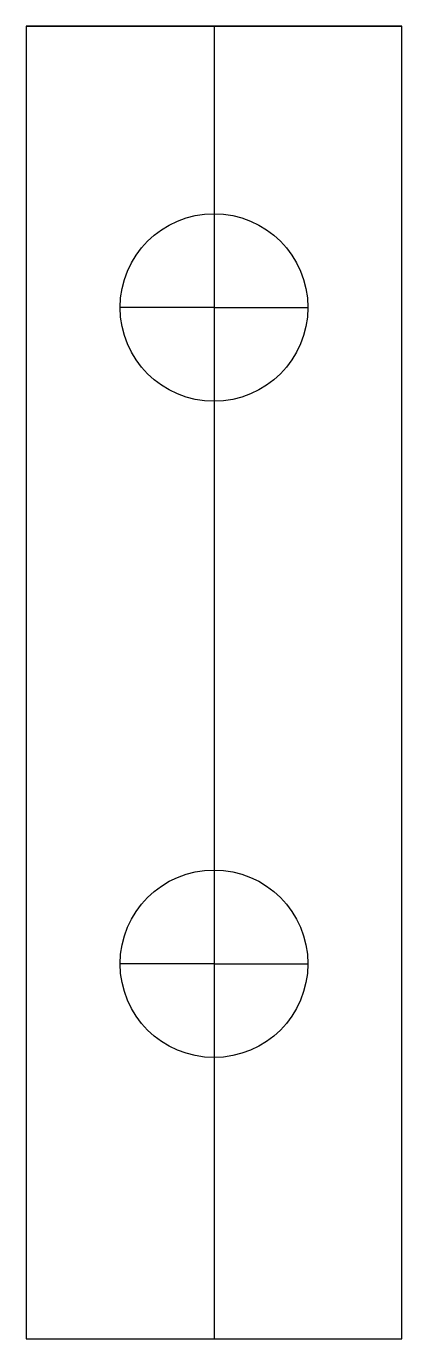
# Model space of a CAD drawing. Header units: millimetres. Extents: x 0 to 2, y 6 to 13.
import ezdxf

# ---------------------------------------------------------------- set-up
doc = ezdxf.new("R2010")
doc.units = ezdxf.units.MM
doc.layers.get('0').update_dxf_attribs({"linetype": 'CONTINUOUS'})

msp = doc.modelspace()

# ---------------------------------------------------------------- linework, layer by layer
for p, q in [((0, 13), (2, 13)), ((1, 13), (1, 6)), ((1, 11.5), (0.5, 11.5)), ((1, 11.5), (1.5, 11.5)), ((1, 8), (0.5, 8)), ((1, 8), (1.5, 8))]:
    msp.add_line(p, q)
msp.add_lwpolyline([(0, 13), (0, 6), (2, 6), (2, 13)], close=True)
for centre in [(1, 11.5), (1, 8)]:
    msp.add_circle(centre, 0.5)

doc.saveas('drawing.dxf')
